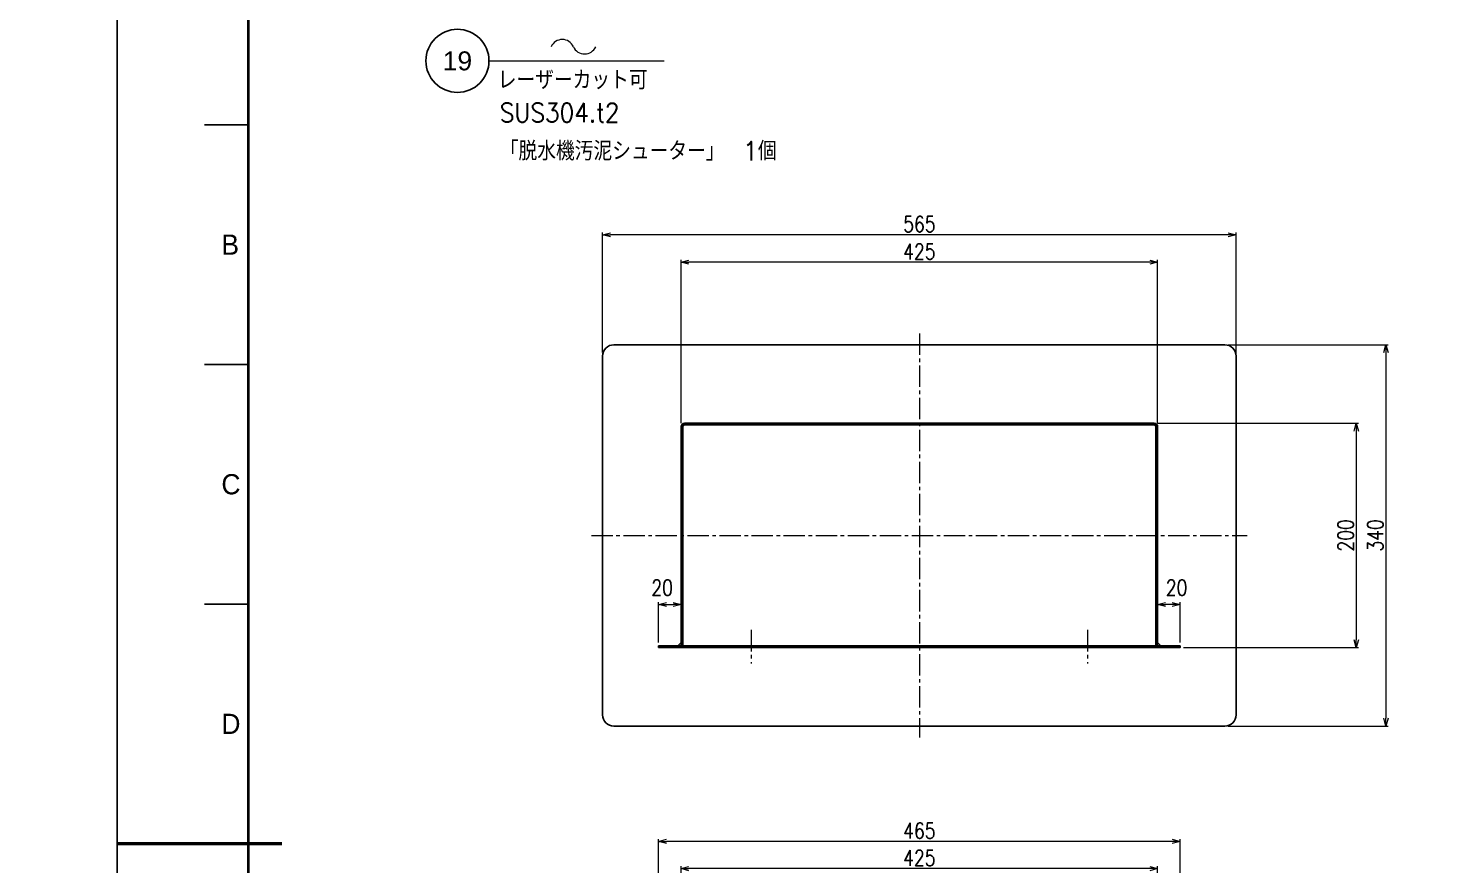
# Model space of a CAD drawing. Header units: millimetres. Extents: x 0 to 51411, y 0 to 16902.
# Drawn here: x 22986 to 24248, y 1461 to 2206 of the extents above; entities that cross this region are included whole.
import ezdxf
from ezdxf import colors
from ezdxf.entities.mleader import LeaderData, LeaderLine
from ezdxf.enums import TextEntityAlignment as Align
from ezdxf.math import Vec2, Vec3

# ---------------------------------------------------------------- set-up
doc = ezdxf.new("R2010")
doc.units = ezdxf.units.MM
doc.linetypes.add('CENTER2', pattern=[28.575, 19.05, -3.175, 3.175, -3.175])
doc.linetypes.add('HIDDEN2', pattern=[4.7625, 3.175, -1.5875])
for name, color, linetype, lineweight in [('01_外形線', 7, 'Continuous', 25), ('03_かくれ線', 6, 'HIDDEN2', 13), ('04_中心線', 1, 'CENTER2', 9), ('06_文字', 7, 'Continuous', 13), ('07_寸法線', 3, 'Continuous', 9), ('99_図枠', 7, 'Continuous', 40)]:
    doc.layers.add(name, color=color, linetype=linetype, lineweight=lineweight)
doc.layers.add('10_補助線', color=8, linetype='Continuous', lineweight=13, plot=False)
doc.styles.add('KSS_TXT', font='txt.shx', dxfattribs={"bigfont": 'extfont2.shx'})
doc.styles.get("Standard").update_dxf_attribs({"font": 'arial.ttf'})
doc.styles.add('寸法用', font='simplex.shx', dxfattribs={"width": 0.8, "bigfont": '@extfont2.shx'})
doc.styles.add('表題用', font='MS PGothic.ttf')
doc.dimstyles.new('機械製図用', dxfattribs={"dimtxt": 3.5, "dimasz": 3.5, "dimexe": 2, "dimexo": 0, "dimgap": 1.2, "dimtad": 1, "dimdsep": 46, "dimtxsty": '寸法用', "dimblk": 'OPEN30', "dimcen": 0, "dimclrd": 256, "dimclre": 256, "dimclrt": 7, "dimazin": 2, "dimtm": 1e-09, "dimtfac": 0.75, "dimtmove": 0, "dimatfit": 3, "dimldrblk": 'OPEN30', "dimfxl": 1, "dimlwd": -1, "dimlwe": -1, "dimarcsym": 0})

# ---------------------------------------------------------------- blocks, each defined once
blk = doc.blocks.new('_Open30')
at = {"color": 0, "linetype": 'ByBlock', "lineweight": -2}
for p, q in [((-1, 0.27), (0, 0)), ((0, 0), (-1, -0.27)), ((0, 0), (-1, 0))]:
    blk.add_line(p, q, dxfattribs=at)
blk = doc.blocks.new('*D1152')
at = {"layer": '07_寸法線', "transparency": 16777216}
for p, q in [((23547.7, 1347.8), (23547.7, 1483.5)), ((24005.7, 1481.5), (23554.7, 1481.5)), ((24012.7, 1347.8), (24012.7, 1483.5))]:
    blk.add_line(p, q, dxfattribs=at)
at = {"layer": 'Defpoints', "color": 0, "transparency": 16777216}
for p in [(23547.7, 1481.5), (23547.7, 1344.8), (24012.7, 1344.8)]:
    blk.add_point(p, dxfattribs=at)
at = {"layer": '07_寸法線', "transparency": 16777216, "xscale": 7, "yscale": 7, "zscale": 7, "rotation": 180}
blk.add_blockref('_Open30', (23547.7, 1481.5), dxfattribs=at)
at = {"layer": '07_寸法線', "transparency": 16777216, "xscale": 7, "yscale": 7, "zscale": 7}
blk.add_blockref('_Open30', (24012.7, 1481.5), dxfattribs=at)
at = {"layer": '07_寸法線', "color": 7, "transparency": 16777216, "insert": (23780.2, 1491), "char_height": 14, "attachment_point": 5, "style": '寸法用'}
blk.add_mtext('465', dxfattribs=at)
blk = doc.blocks.new('*D1153')
at = {"layer": '07_寸法線', "transparency": 16777216}
for p, q in [((23567.7, 1277.8), (23567.7, 1459.3)), ((23985.7, 1457.3), (23574.7, 1457.3)), ((23992.7, 1277.8), (23992.7, 1459.3))]:
    blk.add_line(p, q, dxfattribs=at)
at = {"layer": 'Defpoints', "color": 0, "transparency": 16777216}
for p in [(23567.7, 1457.3), (23567.7, 1274.8), (23992.7, 1274.8)]:
    blk.add_point(p, dxfattribs=at)
at = {"layer": '07_寸法線', "transparency": 16777216, "xscale": 7, "yscale": 7, "zscale": 7, "rotation": 180}
blk.add_blockref('_Open30', (23567.7, 1457.3), dxfattribs=at)
at = {"layer": '07_寸法線', "transparency": 16777216, "xscale": 7, "yscale": 7, "zscale": 7}
blk.add_blockref('_Open30', (23992.7, 1457.3), dxfattribs=at)
at = {"layer": '07_寸法線', "color": 7, "transparency": 16777216, "insert": (23780.2, 1466.8), "char_height": 14, "attachment_point": 5, "style": '寸法用'}
blk.add_mtext('425', dxfattribs=at)
blk = doc.blocks.new('*D1159')
at = {"layer": '07_寸法線', "transparency": 16777216}
for p, q in [((24055.7, 1924.3), (24198.3, 1924.3)), ((24196.3, 1917.3), (24196.3, 1591.3)), ((24055.7, 1584.3), (24198.3, 1584.3))]:
    blk.add_line(p, q, dxfattribs=at)
at = {"layer": 'Defpoints', "color": 0, "transparency": 16777216}
for p in [(24052.7, 1924.3), (24052.7, 1584.3), (24196.3, 1584.3)]:
    blk.add_point(p, dxfattribs=at)
at = {"layer": '07_寸法線', "transparency": 16777216, "xscale": 7, "yscale": 7, "zscale": 7}
for p, rotation in [((24196.3, 1924.3), 90), ((24196.3, 1584.3), 270)]:
    blk.add_blockref('_Open30', p, dxfattribs=dict(at, rotation=rotation))
at = {"layer": '07_寸法線', "color": 7, "transparency": 16777216, "insert": (24186.8, 1754.3), "char_height": 14, "attachment_point": 5, "rotation": 90, "style": '寸法用'}
blk.add_mtext('340', dxfattribs=at)
blk = doc.blocks.new('*D1160')
at = {"layer": '07_寸法線', "transparency": 16777216}
for p, q in [((23497.7, 1917.3), (23497.7, 2024.3)), ((24055.7, 2022.3), (23504.7, 2022.3)), ((24062.7, 1910.1), (24062.7, 2024.3))]:
    blk.add_line(p, q, dxfattribs=at)
at = {"layer": 'Defpoints', "color": 0, "transparency": 16777216}
for p in [(23497.7, 2022.3), (23497.7, 1914.3), (24062.7, 1907.1)]:
    blk.add_point(p, dxfattribs=at)
at = {"layer": '07_寸法線', "transparency": 16777216, "xscale": 7, "yscale": 7, "zscale": 7, "rotation": 180}
blk.add_blockref('_Open30', (23497.7, 2022.3), dxfattribs=at)
at = {"layer": '07_寸法線', "transparency": 16777216, "xscale": 7, "yscale": 7, "zscale": 7}
blk.add_blockref('_Open30', (24062.7, 2022.3), dxfattribs=at)
at = {"layer": '07_寸法線', "color": 7, "transparency": 16777216, "insert": (23780.2, 2031.8), "char_height": 14, "attachment_point": 5, "style": '寸法用'}
blk.add_mtext('565', dxfattribs=at)
blk = doc.blocks.new('*D1168')
at = {"layer": '07_寸法線', "transparency": 16777216}
for p, q in [((23992.7, 1854.3), (24171.9, 1854.3)), ((24169.9, 1847.3), (24169.9, 1661.3)), ((24015.7, 1654.3), (24171.9, 1654.3))]:
    blk.add_line(p, q, dxfattribs=at)
at = {"layer": 'Defpoints', "color": 0, "transparency": 16777216}
for p in [(23989.7, 1854.3), (24012.7, 1654.3), (24169.9, 1654.3)]:
    blk.add_point(p, dxfattribs=at)
at = {"layer": '07_寸法線', "transparency": 16777216, "xscale": 7, "yscale": 7, "zscale": 7}
for p, rotation in [((24169.9, 1854.3), 90), ((24169.9, 1654.3), 270)]:
    blk.add_blockref('_Open30', p, dxfattribs=dict(at, rotation=rotation))
at = {"layer": '07_寸法線', "color": 7, "transparency": 16777216, "insert": (24160.4, 1754.3), "char_height": 14, "attachment_point": 5, "rotation": 90, "style": '寸法用'}
blk.add_mtext('200', dxfattribs=at)
blk = doc.blocks.new('*D1169')
at = {"layer": '07_寸法線', "transparency": 16777216}
for p, q in [((23567.7, 1854.3), (23567.7, 1999.9)), ((23985.7, 1997.9), (23574.7, 1997.9)), ((23992.7, 1854.3), (23992.7, 1999.9))]:
    blk.add_line(p, q, dxfattribs=at)
at = {"layer": 'Defpoints', "color": 0, "transparency": 16777216}
for p in [(23567.7, 1997.9), (23567.7, 1851.3), (23992.7, 1851.3)]:
    blk.add_point(p, dxfattribs=at)
at = {"layer": '07_寸法線', "transparency": 16777216, "xscale": 7, "yscale": 7, "zscale": 7, "rotation": 180}
blk.add_blockref('_Open30', (23567.7, 1997.9), dxfattribs=at)
at = {"layer": '07_寸法線', "transparency": 16777216, "xscale": 7, "yscale": 7, "zscale": 7}
blk.add_blockref('_Open30', (23992.7, 1997.9), dxfattribs=at)
at = {"layer": '07_寸法線', "color": 7, "transparency": 16777216, "insert": (23780.2, 2007.4), "char_height": 14, "attachment_point": 5, "style": '寸法用'}
blk.add_mtext('425', dxfattribs=at)
blk = doc.blocks.new('*D1170')
at = {"layer": '07_寸法線', "transparency": 16777216}
for p, q in [((23992.7, 1658.8), (23992.7, 1694.7)), ((24005.7, 1692.7), (23999.7, 1692.7)), ((24012.7, 1658.8), (24012.7, 1694.7))]:
    blk.add_line(p, q, dxfattribs=at)
at = {"layer": 'Defpoints', "color": 0, "transparency": 16777216}
for p in [(23992.7, 1692.7), (23992.7, 1655.8), (24012.7, 1655.8)]:
    blk.add_point(p, dxfattribs=at)
at = {"layer": '07_寸法線', "transparency": 16777216, "xscale": 7, "yscale": 7, "zscale": 7, "rotation": 180}
blk.add_blockref('_Open30', (23992.7, 1692.7), dxfattribs=at)
at = {"layer": '07_寸法線', "transparency": 16777216, "xscale": 7, "yscale": 7, "zscale": 7}
blk.add_blockref('_Open30', (24012.7, 1692.7), dxfattribs=at)
at = {"layer": '07_寸法線', "color": 7, "transparency": 16777216, "insert": (24009.6, 1707.7), "char_height": 14, "attachment_point": 5, "style": '寸法用'}
blk.add_mtext('20', dxfattribs=at)
blk = doc.blocks.new('*D1171')
at = {"layer": '07_寸法線', "transparency": 16777216}
for p, q in [((23547.7, 1658.8), (23547.7, 1694.7)), ((23554.7, 1692.7), (23560.7, 1692.7)), ((23567.7, 1658.8), (23567.7, 1694.7))]:
    blk.add_line(p, q, dxfattribs=at)
at = {"layer": 'Defpoints', "color": 0, "transparency": 16777216}
for p in [(23567.7, 1692.7), (23547.7, 1655.8), (23567.7, 1655.8)]:
    blk.add_point(p, dxfattribs=at)
at = {"layer": '07_寸法線', "transparency": 16777216, "xscale": 7, "yscale": 7, "zscale": 7, "rotation": 180}
blk.add_blockref('_Open30', (23547.7, 1692.7), dxfattribs=at)
at = {"layer": '07_寸法線', "transparency": 16777216, "xscale": 7, "yscale": 7, "zscale": 7}
blk.add_blockref('_Open30', (23567.7, 1692.7), dxfattribs=at)
at = {"layer": '07_寸法線', "color": 7, "transparency": 16777216, "insert": (23550.8, 1707.7), "char_height": 14, "attachment_point": 5, "style": '寸法用'}
blk.add_mtext('20', dxfattribs=at)
blk = doc.blocks.new('AM_BALLOON1')
at = {"transparency": 16777216}
blk.add_circle((0, 0), 5, dxfattribs=at)
blk.add_attdef('B_NUMBER', text='', height=3, dxfattribs=at).set_placement((0, 0), align=Align.MIDDLE_CENTER)
blk = doc.blocks.new('_OPEN')
at = {"color": 0, "linetype": 'ByBlock'}
for p, q in [((-1, 0.17), (0, 0)), ((0, 0), (-1, -0.17)), ((0, 0), (-1, 0))]:
    blk.add_line(p, q, dxfattribs=at)
blk = doc.blocks.new('p1ba05')
for centre, start, end in [((-2.95, 0.29), 24.2276, 155.5758), ((0, 1.62), 204.2276, 335.5758)]:
    blk.add_arc(centre, 1.62, start, end)

msp = doc.modelspace()

# ---------------------------------------------------------------- linework, layer by layer
at = {"layer": '01_外形線'}
for points in [[(23507.695, 1584.268), (24052.695, 1584.268, 0.41421356), (24062.695, 1594.268), (24062.695, 1914.268, 0.41421356), (24052.695, 1924.268), (23507.695, 1924.268, 0.41421356), (23497.695, 1914.268), (23497.695, 1594.268, 0.41421356)], [(23570.695, 1655.768), (23989.695, 1655.768, 0.41421356), (23991.195, 1657.268), (23991.195, 1851.268, 0.41421356), (23989.695, 1852.768), (23570.695, 1852.768, 0.41421356), (23569.195, 1851.268), (23569.195, 1657.268, 0.41421356)]]:
    msp.add_lwpolyline(points, format="xyb", close=True, dxfattribs=at)
msp.add_lwpolyline([(23569.195, 1655.768), (23567.695, 1655.768), (23567.695, 1851.268, -0.41421356), (23570.695, 1854.268), (23989.695, 1854.268, -0.41421356), (23992.695, 1851.268), (23992.695, 1655.768), (23991.195, 1655.768), (23991.195, 1851.268, 0.41421356), (23989.695, 1852.768), (23570.695, 1852.768, 0.41421356), (23569.195, 1851.268), (23569.195, 1655.768)], format="xyb", dxfattribs=at)
msp.add_lwpolyline([(23547.695, 1654.268), (24012.695, 1654.268), (24012.695, 1655.768), (23547.695, 1655.768)], close=True, dxfattribs=at)
for points in [[(23567.695, 1655.768), (23567.695, 1658.768), (23564.695, 1655.768), (23567.695, 1655.768)], [(23992.695, 1655.768), (23992.695, 1658.768), (23995.695, 1655.768), (23992.695, 1655.768)]]:
    msp.add_lwpolyline(points, dxfattribs=at)
at = {"layer": '03_かくれ線', "ltscale": 3}
for p, q in [((23626.695, 1655.768), (23626.695, 1654.268)), ((23633.695, 1655.768), (23633.695, 1654.268)), ((23926.695, 1655.768), (23926.695, 1654.268)), ((23933.695, 1655.768), (23933.695, 1654.268))]:
    msp.add_line(p, q, dxfattribs=at)
at = {"layer": '04_中心線'}
for p, q in [((23780.195, 1934.268), (23780.195, 1574.268)), ((23487.695, 1754.268), (24072.695, 1754.268)), ((23630.195, 1670.018), (23630.195, 1640.018)), ((23930.195, 1670.018), (23930.195, 1640.018))]:
    msp.add_line(p, q, dxfattribs=at)
at = {"layer": '07_寸法線'}
msp.add_line((23396.396, 2177.371), (23552.739, 2177.371), dxfattribs=at)
at = {"layer": '10_補助線'}
for p, q in [((23569.195, 1851.268), (23567.695, 1851.268)), ((23568.445, 1655.768), (23568.445, 1851.268)), ((23570.695, 1852.768), (23570.695, 1854.268)), ((23989.695, 1853.518), (23570.695, 1853.518)), ((23989.695, 1854.268), (23989.695, 1852.768)), ((23991.195, 1851.268), (23992.695, 1851.268)), ((23991.945, 1655.768), (23991.945, 1851.268))]:
    msp.add_line(p, q, dxfattribs=at)
for centre, start, end in [((23570.695, 1851.268), 90, 180), ((23989.695, 1851.268), 0, 90)]:
    msp.add_arc(centre, 2.25, start, end, dxfattribs=at)
at = {"layer": '99_図枠', "lineweight": 25}
for p, q in [((23181.74, 2120.372), (23142.74, 2120.372)), ((23181.74, 1906.755), (23142.74, 1906.755)), ((23181.74, 1693.137), (23142.74, 1693.137))]:
    msp.add_line(p, q, dxfattribs=at)
at = {"layer": '99_図枠', "lineweight": 53}
msp.add_line((23064.86, 1479.52), (23211.74, 1479.52), dxfattribs=at)
at = {"layer": '99_図枠'}
msp.add_lwpolyline([(23181.74, 664.051), (25442.54, 664.051), (25442.54, 2294.989), (23181.74, 2294.989)], close=True, dxfattribs=at)
at = {"layer": 'Defpoints'}
msp.add_lwpolyline([(23064.86, 625.051), (25481.54, 625.051), (25481.54, 2333.989), (23064.86, 2333.989)], close=True, dxfattribs=at)

# ---------------------------------------------------------------- block references
at = {"layer": '07_寸法線', "xscale": 6.749590909090905, "yscale": 6.749590909090905, "zscale": 6.749590909090905}
msp.add_blockref('p1ba05', (23481.648, 2183.525), dxfattribs=at)

# ---------------------------------------------------------------- texts
at = {"layer": '06_文字', "color": 3, "style": 'KSS_TXT', "width": 0.9}
for s, p in [('レーザーカット可', (23404.168, 2151.955)), ('SUS304.t2', (23405.986, 2122.852)), ('「脱水機汚泥シューター」\u30001個', (23405.986, 2088.591))]:
    msp.add_text(s, height=16.875, dxfattribs=at).set_placement(p)
at = {"layer": '99_図枠', "lineweight": 13, "style": '表題用'}
for s, p in [('B', (23157.74, 2013.563)), ('C', (23157.74, 1799.946)), ('D', (23157.74, 1586.329))]:
    msp.add_text(s, height=18, dxfattribs=at).set_placement(p, align=Align.MIDDLE_LEFT)

# ---------------------------------------------------------------- dimensions: what is measured, and where the dimension line sits
at = {"layer": '07_寸法線'}
for base, p1, p2, picture, middle in [((23497.695, 2022.346), (24062.695, 1907.11), (23497.695, 1914.268), '*D1160', (23780.195, 2031.846)), ((23567.695, 1997.897), (23992.695, 1851.268), (23567.695, 1851.268), '*D1169', (23780.195, 2007.397)), ((23547.695, 1481.475), (24012.695, 1344.814), (23547.695, 1344.814), '*D1152', (23780.195, 1490.975)), ((23567.695, 1457.274), (23992.695, 1274.814), (23567.695, 1274.814), '*D1153', (23780.195, 1466.774))]:
    dim = msp.add_linear_dim(base=base, p1=p1, p2=p2, dimstyle='機械製図用', override={"dimtxt": 14, "dimasz": 7, "dimexo": 3, "dimgap": 2.5}, dxfattribs=at)
    dim.commit()
    dim.dimension.update_dxf_attribs({"geometry": picture, "text_midpoint": middle})
for base, p1, p2, picture, middle in [((24196.291, 1584.268), (24052.695, 1924.268), (24052.695, 1584.268), '*D1159', (24186.791, 1754.268)), ((24169.943, 1654.268), (23989.7, 1854.268), (24012.695, 1654.268), '*D1168', (24160.443, 1754.268))]:
    dim = msp.add_linear_dim(base=base, p1=p1, p2=p2, angle=90, dimstyle='機械製図用', override={"dimtxt": 14, "dimasz": 7, "dimexo": 3, "dimgap": 2.5}, dxfattribs=at)
    dim.commit()
    dim.dimension.update_dxf_attribs({"geometry": picture, "text_midpoint": middle})
dim = msp.add_linear_dim(base=(23567.695, 1692.697), p1=(23547.695, 1655.768), p2=(23567.695, 1655.768), angle=180, dimstyle='機械製図用', override={"dimtxt": 14, "dimasz": 7, "dimexo": 3, "dimgap": 2.5, "dimtmove": 2}, dxfattribs=at)
dim.commit()
dim.dimension.update_dxf_attribs({"geometry": '*D1171', "text_midpoint": (23550.837, 1707.697), "dimtype": 160})
dim = msp.add_linear_dim(base=(23992.695, 1692.697), p1=(24012.695, 1655.768), p2=(23992.695, 1655.768), dimstyle='機械製図用', override={"dimtxt": 14, "dimasz": 7, "dimexo": 3, "dimgap": 2.5, "dimtmove": 2}, dxfattribs=at)
dim.commit()
dim.dimension.update_dxf_attribs({"geometry": '*D1170', "text_midpoint": (24009.552, 1707.697), "dimtype": 160})

# ---------------------------------------------------------------- leaders
ml = msp.add_multileader_block('Standard', dxfattribs=at)
ml.set_content('AM_BALLOON1', color=256, scale=7.08707045)
ml.set_attribute('B_NUMBER', '28', width=0)
ml.set_leader_properties(color=256, linetype='ByLayer', lineweight=-1)
ml.set_arrow_properties(name='OPEN')
ml.build(insert=Vec2(0, 0))
ml.multileader.update_dxf_attribs({"leader_type": 0, "has_dogleg": 0, "text_right_attachment_type": 6, "dogleg_length": 0, "arrow_head_size": 3.544, "scale": 2.5, "block_connection_type": 1})
ctx = ml.context
ctx.base_point, ctx.scale, ctx.char_height, ctx.arrow_head_size, ctx.landing_gap_size, ctx.plane_origin = Vec3(32779.868, 3275.518), 2.5, 7.087, 3.544, 3.544, Vec3(32779.868, 3275.518)
ctx.right_attachment, ctx.attachment_type = 6, 1
notes = []
notes.append((ctx, [(0, (0, 0, 0), (0, 0), (1, 0), 1, [])]))
ctx.block.insert = Vec3(32779.868, 3275.518)
ml = msp.add_multileader_block('Standard', dxfattribs=at)
ml.set_content('AM_BALLOON1', color=256, scale=7.08707045)
ml.set_attribute('B_NUMBER', '29', width=0)
ml.set_leader_properties(color=256, linetype='ByLayer', lineweight=-1)
ml.set_arrow_properties(name='OPEN')
ml.build(insert=Vec2(0, 0))
ml.multileader.update_dxf_attribs({"leader_type": 0, "has_dogleg": 0, "text_right_attachment_type": 6, "dogleg_length": 0, "arrow_head_size": 3.544, "scale": 2.5, "block_connection_type": 1})
ctx = ml.context
ctx.base_point, ctx.scale, ctx.char_height, ctx.arrow_head_size, ctx.landing_gap_size, ctx.plane_origin = Vec3(34667.768, 3275.518), 2.5, 7.087, 3.544, 3.544, Vec3(34667.768, 3275.518)
ctx.right_attachment, ctx.attachment_type = 6, 1
notes.append((ctx, [(0, (0, 0, 0), (0, 0), (1, 0), 1, [])]))
ctx.block.insert = Vec3(34667.768, 3275.518)
ml = msp.add_multileader_block('Standard', dxfattribs=at)
ml.set_content('AM_BALLOON1', color=256, scale=7.08707045)
ml.set_attribute('B_NUMBER', '27', width=0)
ml.set_leader_properties(color=256, linetype='ByLayer', lineweight=-1)
ml.set_arrow_properties(name='OPEN')
ml.build(insert=Vec2(0, 0))
ml.multileader.update_dxf_attribs({"leader_type": 0, "has_dogleg": 0, "text_right_attachment_type": 6, "dogleg_length": 0, "arrow_head_size": 3.544, "scale": 2.5, "block_connection_type": 1})
ctx = ml.context
ctx.base_point, ctx.scale, ctx.char_height, ctx.arrow_head_size, ctx.landing_gap_size, ctx.plane_origin = Vec3(30037.828, 2881.684), 2.5, 7.087, 3.544, 3.544, Vec3(30037.828, 2881.684)
ctx.right_attachment, ctx.attachment_type = 6, 1
notes.append((ctx, [(0, (0, 0, 0), (0, 0), (1, 0), 1, [])]))
ctx.block.insert = Vec3(30037.828, 2881.684)
ml = msp.add_multileader_block('Standard', dxfattribs=at)
ml.set_content('AM_BALLOON1', color=256, scale=7.08707045)
ml.set_attribute('B_NUMBER', '26', width=0)
ml.set_leader_properties(color=256, linetype='ByLayer', lineweight=-1)
ml.set_arrow_properties(name='OPEN')
ml.build(insert=Vec2(0, 0))
ml.multileader.update_dxf_attribs({"leader_type": 0, "has_dogleg": 0, "text_right_attachment_type": 6, "dogleg_length": 0, "arrow_head_size": 3.544, "scale": 2.5, "block_connection_type": 1})
ctx = ml.context
ctx.base_point, ctx.scale, ctx.char_height, ctx.arrow_head_size, ctx.landing_gap_size, ctx.plane_origin = Vec3(28646.004, 2598.075), 2.5, 7.087, 3.544, 3.544, Vec3(28646.004, 2598.075)
ctx.right_attachment, ctx.attachment_type = 6, 1
notes.append((ctx, [(0, (0, 0, 0), (0, 0), (1, 0), 1, [])]))
ctx.block.insert = Vec3(28646.004, 2598.075)
ml = msp.add_multileader_block('Standard', dxfattribs=at)
ml.set_content('AM_BALLOON1', color=256, scale=5.62465909)
ml.set_attribute('B_NUMBER', '20', width=0)
ml.set_leader_properties(color=256, linetype='ByLayer', lineweight=-1)
ml.set_arrow_properties(name='OPEN')
ml.build(insert=Vec2(0, 0))
ml.multileader.update_dxf_attribs({"leader_type": 0, "has_dogleg": 0, "text_right_attachment_type": 6, "dogleg_length": 0, "arrow_head_size": 2.812, "scale": 2.5, "block_connection_type": 1})
ctx = ml.context
ctx.base_point, ctx.scale, ctx.char_height, ctx.arrow_head_size, ctx.landing_gap_size, ctx.plane_origin = Vec3(25957.692, 2209.708), 2.5, 5.625, 2.812, 2.812, Vec3(25957.692, 2209.708)
ctx.right_attachment, ctx.attachment_type = 6, 1
notes.append((ctx, [(0, (0, 0, 0), (0, 0), (1, 0), 1, [])]))
ctx.block.insert = Vec3(25957.692, 2209.708)
ml = msp.add_multileader_block('Standard', dxfattribs=at)
ml.set_content('AM_BALLOON1', color=256, scale=5.62465909)
ml.set_attribute('B_NUMBER', '23', width=0)
ml.set_leader_properties(color=256, linetype='ByLayer', lineweight=-1)
ml.set_arrow_properties(name='OPEN')
ml.build(insert=Vec2(0, 0))
ml.multileader.update_dxf_attribs({"leader_type": 0, "has_dogleg": 0, "text_right_attachment_type": 6, "dogleg_length": 0, "arrow_head_size": 2.812, "scale": 2.5, "block_connection_type": 1})
ctx = ml.context
ctx.base_point, ctx.scale, ctx.char_height, ctx.arrow_head_size, ctx.landing_gap_size, ctx.plane_origin = Vec3(27229.911, 2209.708), 2.5, 5.625, 2.812, 2.812, Vec3(27229.911, 2209.708)
ctx.right_attachment, ctx.attachment_type = 6, 1
notes.append((ctx, [(0, (0, 0, 0), (0, 0), (1, 0), 1, [])]))
ctx.block.insert = Vec3(27229.911, 2209.708)
ml = msp.add_multileader_block('Standard', dxfattribs=at)
ml.set_content('AM_BALLOON1', color=256, scale=5.62465909)
ml.set_attribute('B_NUMBER', '19', width=0)
ml.set_leader_properties(color=256, linetype='ByLayer', lineweight=-1)
ml.set_arrow_properties(name='OPEN')
ml.build(insert=Vec2(0, 0))
ml.multileader.update_dxf_attribs({"leader_type": 0, "has_dogleg": 0, "text_right_attachment_type": 6, "dogleg_length": 0, "arrow_head_size": 2.812, "scale": 2.5, "block_connection_type": 1})
ctx = ml.context
ctx.base_point, ctx.scale, ctx.char_height, ctx.arrow_head_size, ctx.landing_gap_size, ctx.plane_origin = Vec3(23368.24, 2177.394), 2.5, 5.625, 2.812, 2.812, Vec3(23368.24, 2177.394)
ctx.right_attachment, ctx.attachment_type = 6, 1
notes.append((ctx, [(0, (0, 0, 0), (0, 0), (1, 0), 1, [])]))
ctx.block.insert = Vec3(23368.24, 2177.394)
ml = msp.add_multileader_block('Standard', dxfattribs=at)
ml.set_content('AM_BALLOON1', color=256, scale=4.99969697)
ml.set_attribute('B_NUMBER', '30', width=0)
ml.set_leader_properties(color=256, linetype='ByLayer', lineweight=-1)
ml.set_arrow_properties(name='OPEN')
ml.build(insert=Vec2(0, 0))
ml.multileader.update_dxf_attribs({"leader_type": 0, "has_dogleg": 0, "text_right_attachment_type": 6, "dogleg_length": 0, "arrow_head_size": 2.5, "scale": 2.5, "block_connection_type": 1})
ctx = ml.context
ctx.base_point, ctx.scale, ctx.char_height, ctx.arrow_head_size, ctx.landing_gap_size, ctx.plane_origin = Vec3(36368.352, 1874.031), 2.5, 5, 2.5, 2.5, Vec3(36368.352, 1874.031)
ctx.right_attachment, ctx.attachment_type = 6, 1
notes.append((ctx, [(0, (0, 0, 0), (0, 0), (1, 0), 1, [])]))
ctx.block.insert = Vec3(36368.352, 1874.031)
ml = msp.add_multileader_block('Standard', dxfattribs=at)
ml.set_content('AM_BALLOON1', color=256, scale=4.99969697)
ml.set_attribute('B_NUMBER', '31', width=0)
ml.set_leader_properties(color=256, linetype='ByLayer', lineweight=-1)
ml.set_arrow_properties(name='OPEN')
ml.build(insert=Vec2(0, 0))
ml.multileader.update_dxf_attribs({"leader_type": 0, "has_dogleg": 0, "text_right_attachment_type": 6, "dogleg_length": 0, "arrow_head_size": 2.5, "scale": 2.5, "block_connection_type": 1})
ctx = ml.context
ctx.base_point, ctx.scale, ctx.char_height, ctx.arrow_head_size, ctx.landing_gap_size, ctx.plane_origin = Vec3(37494.708, 1874.031), 2.5, 5, 2.5, 2.5, Vec3(37494.708, 1874.031)
ctx.right_attachment, ctx.attachment_type = 6, 1
notes.append((ctx, [(0, (0, 0, 0), (0, 0), (1, 0), 1, [])]))
ctx.block.insert = Vec3(37494.708, 1874.031)
ml = msp.add_multileader_block('Standard', dxfattribs=at)
ml.set_content('AM_BALLOON1', color=256, scale=5.62465909)
ml.set_attribute('B_NUMBER', '21', width=0)
ml.set_leader_properties(color=256, linetype='ByLayer', lineweight=-1)
ml.set_arrow_properties(name='OPEN')
ml.build(insert=Vec2(0, 0))
ml.multileader.update_dxf_attribs({"leader_type": 0, "has_dogleg": 0, "text_right_attachment_type": 6, "dogleg_length": 0, "arrow_head_size": 2.812, "scale": 2.5, "block_connection_type": 1})
ctx = ml.context
ctx.base_point, ctx.scale, ctx.char_height, ctx.arrow_head_size, ctx.landing_gap_size, ctx.plane_origin = Vec3(25957.692, 1752.745), 2.5, 5.625, 2.812, 2.812, Vec3(25957.692, 1752.745)
ctx.right_attachment, ctx.attachment_type = 6, 1
notes.append((ctx, [(0, (0, 0, 0), (0, 0), (1, 0), 1, [])]))
ctx.block.insert = Vec3(25957.692, 1752.745)
ml = msp.add_multileader_block('Standard', dxfattribs=at)
ml.set_content('AM_BALLOON1', color=256, scale=5.62465909)
ml.set_attribute('B_NUMBER', '24', width=0)
ml.set_leader_properties(color=256, linetype='ByLayer', lineweight=-1)
ml.set_arrow_properties(name='OPEN')
ml.build(insert=Vec2(0, 0))
ml.multileader.update_dxf_attribs({"leader_type": 0, "has_dogleg": 0, "text_right_attachment_type": 6, "dogleg_length": 0, "arrow_head_size": 2.812, "scale": 2.5, "block_connection_type": 1})
ctx = ml.context
ctx.base_point, ctx.scale, ctx.char_height, ctx.arrow_head_size, ctx.landing_gap_size, ctx.plane_origin = Vec3(27229.911, 1649.936), 2.5, 5.625, 2.812, 2.812, Vec3(27229.911, 1649.936)
ctx.right_attachment, ctx.attachment_type = 6, 1
notes.append((ctx, [(0, (0, 0, 0), (0, 0), (1, 0), 1, [])]))
ctx.block.insert = Vec3(27229.911, 1649.936)
ml = msp.add_multileader_block('Standard', dxfattribs=at)
ml.set_content('AM_BALLOON1', color=256, scale=3.49978788)
ml.set_attribute('B_NUMBER', '1', width=0)
ml.set_leader_properties(color=256, linetype='ByLayer', lineweight=-1)
ml.set_arrow_properties(name='OPEN')
ml.build(insert=Vec2(0, 0))
ml.multileader.update_dxf_attribs({"leader_type": 0, "has_dogleg": 0, "text_right_attachment_type": 6, "dogleg_length": 0, "arrow_head_size": 1.75, "scale": 2.5, "block_connection_type": 1})
ctx = ml.context
ctx.base_point, ctx.scale, ctx.char_height, ctx.arrow_head_size, ctx.landing_gap_size, ctx.plane_origin = Vec3(43910.767, 1565.525), 2.5, 3.5, 1.75, 1.75, Vec3(43910.767, 1565.525)
ctx.right_attachment, ctx.attachment_type = 6, 1
notes.append((ctx, [(0, (0, 0, 0), (0, 0), (1, 0), 1, [])]))
ctx.block.insert = Vec3(43910.767, 1565.525)
for ctx, leaders in notes:
    for number, flags, end, landing, length, lines in leaders:
        leader = LeaderData()
        leader.index, (leader.has_last_leader_line, leader.has_dogleg_vector, leader.attachment_direction) = number, flags
        leader.last_leader_point, leader.dogleg_vector, leader.dogleg_length = Vec3(end), Vec3(landing), length
        for number, points, colour, breaks in lines:
            line = LeaderLine()
            line.index, line.vertices, line.color, line.breaks = number, Vec3.list(points), colors.encode_raw_color(colour), breaks
            leader.lines.append(line)
        ctx.leaders.append(leader)

doc.saveas('drawing.dxf')
